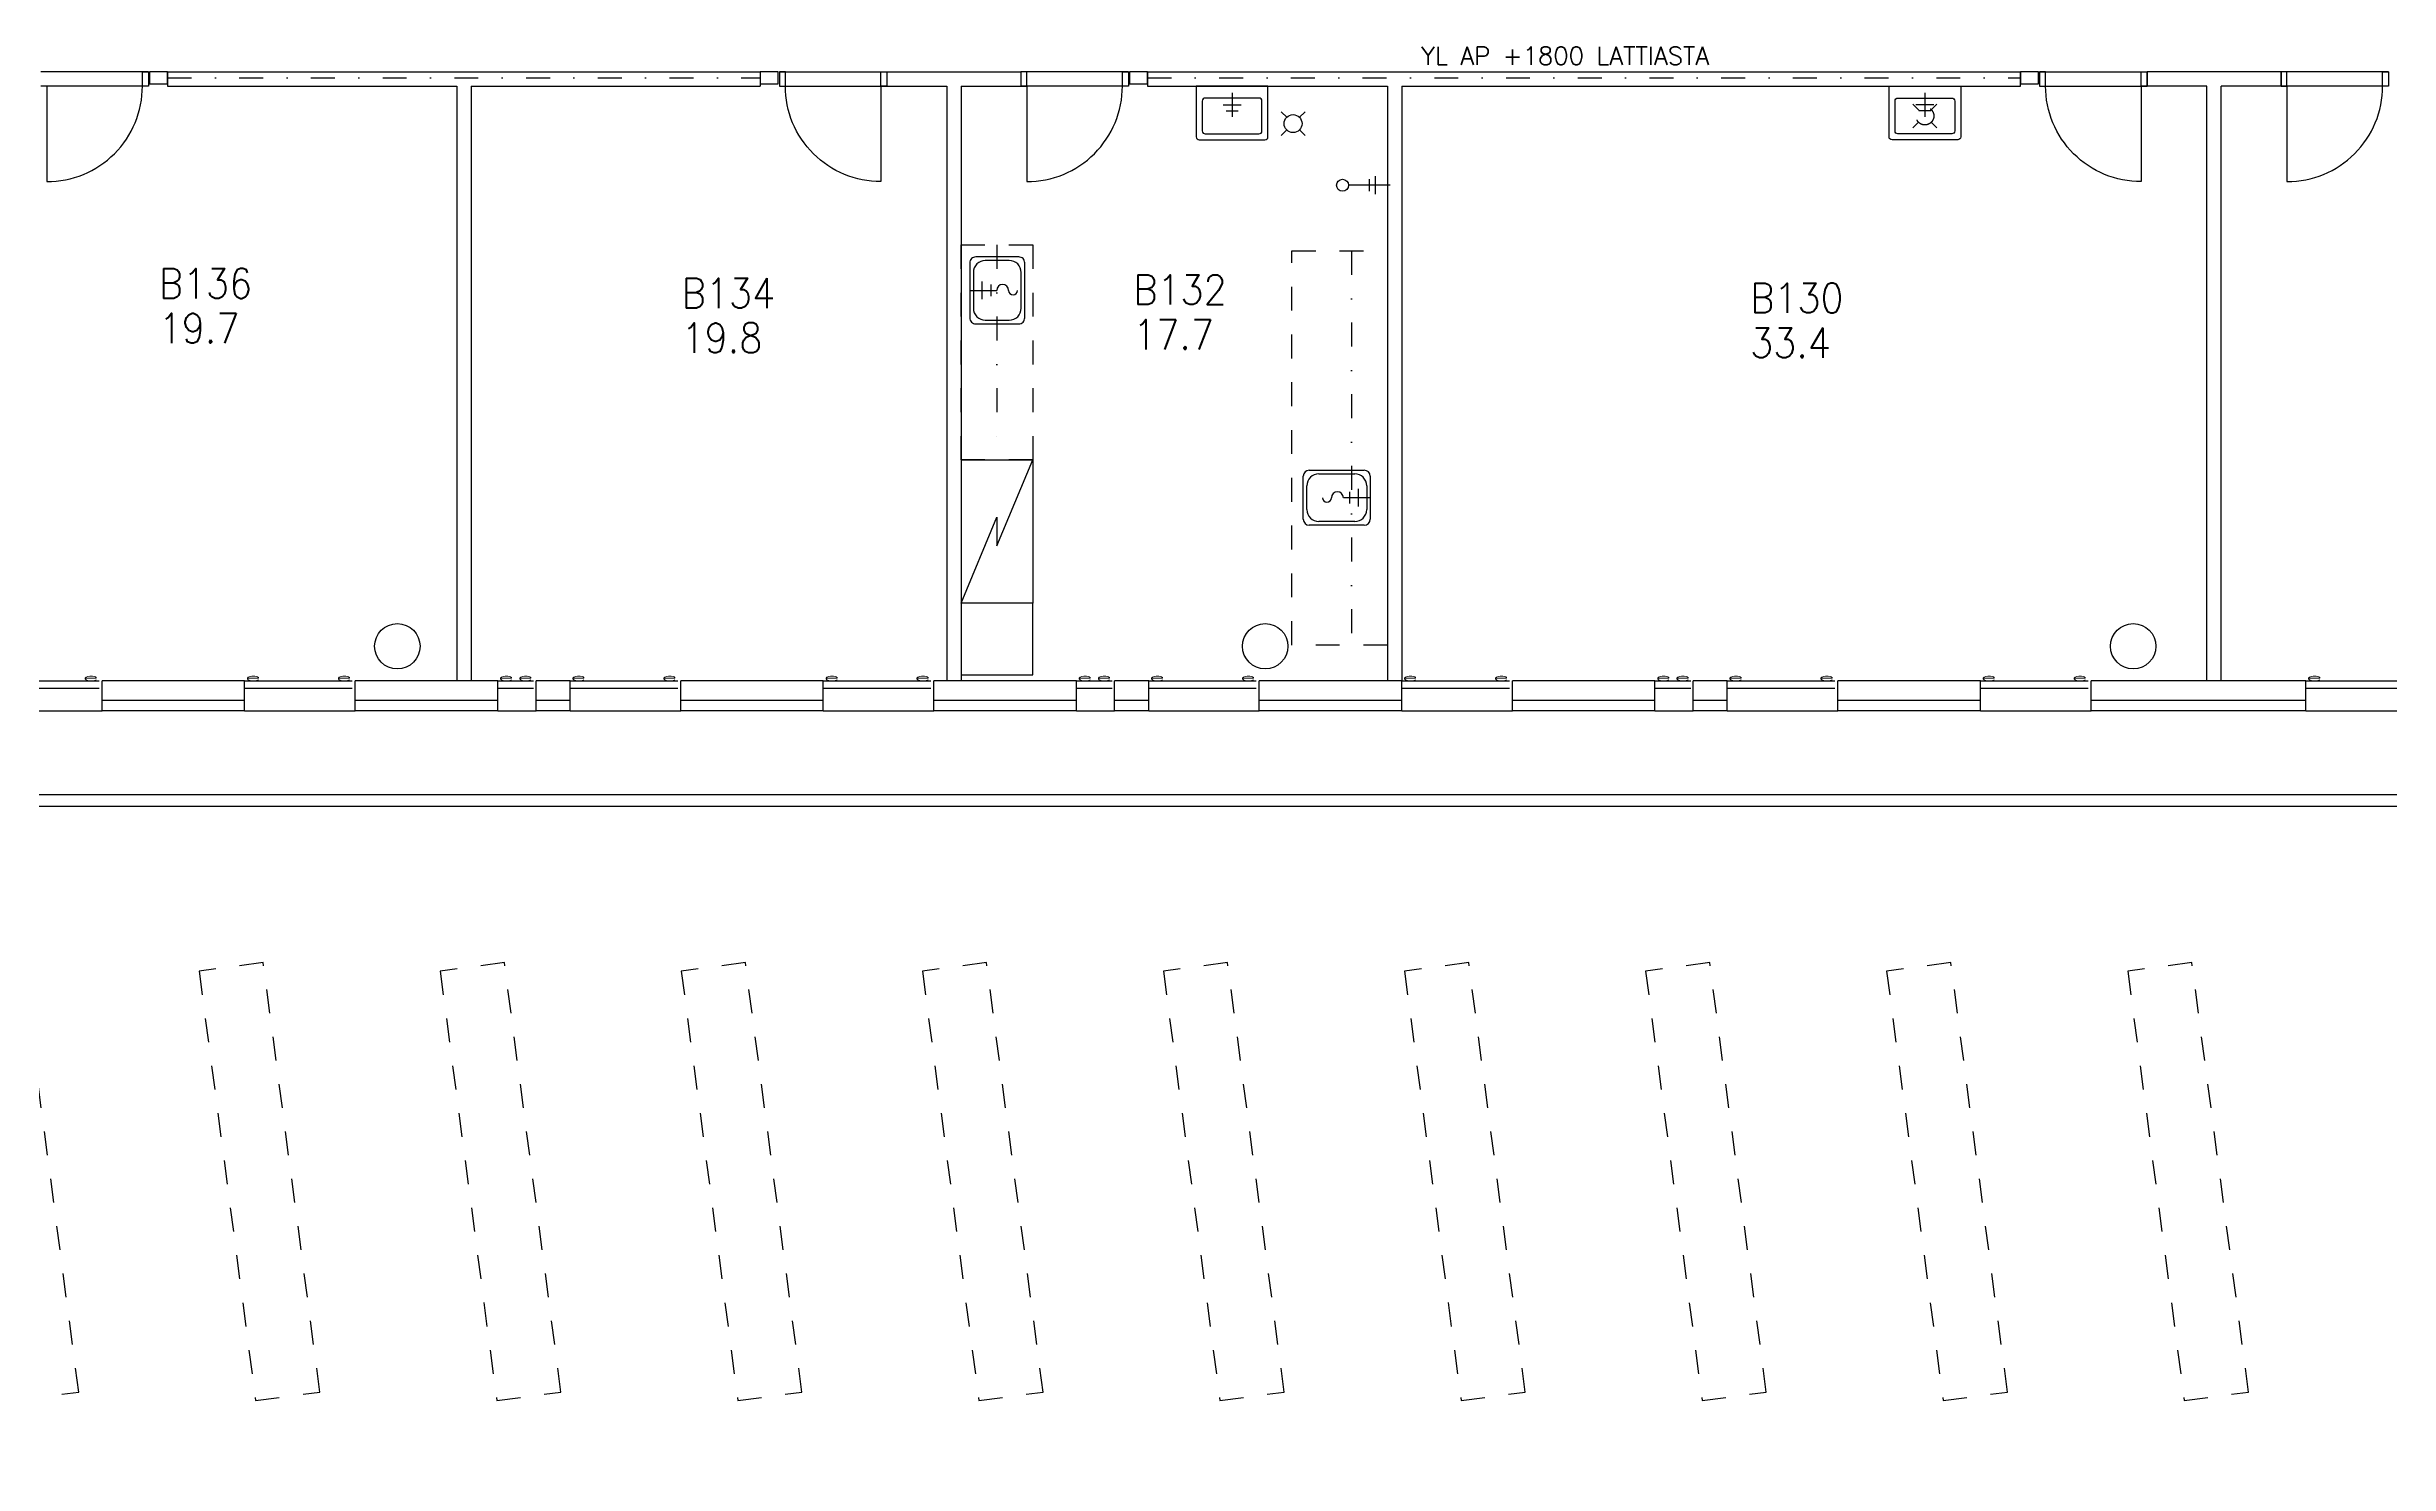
# Model space of a CAD drawing. Extents: x 8540 to 123584, y 9876 to 72527.
# Drawn here: x 26642 to 46242, y 46472 to 58339 of the extents above; entities that cross this region are included whole.
import ezdxf
from ezdxf.enums import TextEntityAlignment as Align

# ---------------------------------------------------------------- set-up
doc = ezdxf.new("R2010")
doc.units = 0
doc.header["$LTSCALE"] = 100
doc.header["$MEASUREMENT"] = 0
doc.linetypes.add('KP', pattern=[4, 2, -2])
doc.linetypes.add('PKP', pattern=[6, 2, -2, 0, -2])
doc.layers.get('0').update_dxf_attribs({"linetype": 'CONTINUOUS'})
for name, color, linetype in [('ART1100T0', 7, 'CONTINUOUS'), ('ART1100T3', 7, 'CONTINUOUS'), ('ART1100TB', 7, 'CONTINUOUS'), ('M06001', 7, 'CONTINUOUS'), ('M06037', 8, 'CONTINUOUS'), ('M06041', 8, 'CONTINUOUS'), ('M06051', 3, 'CONTINUOUS'), ('M06080', 253, 'CONTINUOUS'), ('M06081', 8, 'CONTINUOUS')]:
    doc.layers.add(name, color=color, linetype=linetype)
doc.styles.add('S', font='ROMANS.shx', dxfattribs={"width": 0.8})
doc.styles.get("Standard").update_dxf_attribs({"font": 'simplex.shx'})

# ---------------------------------------------------------------- blocks, each defined once
blk = doc.blocks.new('AIOA_SAVE1')
at = {"layer": 'M06081'}
for p, q in [((0, 0), (200, 0)), ((100, 75), (100, -75)), ((150, 50), (150, -50))]:
    blk.add_line(p, q, dxfattribs=at)
blk = doc.blocks.new('AIOA_SAPA6')
at = {"layer": 'M06081'}
for points in [[(0, 300), (425, 300, -0.414214), (450, 275), (450, -275, -0.414214), (425, -300), (0, -300)], [(100, 225, -0.414214), (125, 250), (375, 250, -0.414214), (400, 225), (400, -225, -0.414214), (375, -250), (125, -250, -0.414214), (100, -225)]]:
    blk.add_lwpolyline(points, format="xyb", close=True, dxfattribs=at)
blk.add_blockref('AIOA_SAVE1', (57, 0), dxfattribs=at)
blk = doc.blocks.new('AIOA_IKK-C')
at = {"layer": 'M06041', "linetype": 'ByBlock'}
for p, q in [((0, 0), (1000, 0)), ((0, -100), (1000, -100))]:
    blk.add_line(p, q, dxfattribs=at)
at = {"layer": 'M06037', "width": 0.9, "flags": 8}
for p in [(50, 0), (950, 0)]:
    blk.add_attdef('SARANA', text='', height=50, dxfattribs=at).set_placement(p, align=Align.MIDDLE)
at = {"layer": 'M06037', "width": 0.9}
for tag, p, flags in [('IKKKDI', (50, -700), 8), ('IKKNRO', (50, -850), 8), ('IKKYLE', (50, -1000), 9)]:
    blk.add_attdef(tag, p, '', height=125, dxfattribs=dict(at, flags=flags))
at = {"layer": 'M06041', "flags": 8}
blk.add_attdef('E', (0, 0), '', height=100, dxfattribs=at)
blk.add_attdef('E', text='', height=100, dxfattribs=at).set_placement((500, 0), align=Align.CENTER)
blk.add_attdef('E', text='', height=100, dxfattribs=at).set_placement((1000, 0), align=Align.RIGHT)
blk = doc.blocks.new('KAIVO2')
at = {"layer": 'M06081'}
for p, q in [((-50, 50), (-100, 100)), ((50, 50), (100, 100)), ((-100, -100), (-50, -50)), ((100, -100), (50, -50))]:
    blk.add_line(p, q, dxfattribs=at)
at = {"layer": 'M06081', "linetype": 'KP'}
blk.add_circle((0, 0), 75, dxfattribs=at)
blk = doc.blocks.new('AIOA_SALK1')
at = {"layer": 'M06081'}
for p, q in [((-50, 50), (-100, 100)), ((50, 50), (100, 100)), ((-100, -100), (-50, -50)), ((100, -100), (50, -50))]:
    blk.add_line(p, q, dxfattribs=at)
blk.add_circle((0, 0), 75, dxfattribs=at)
blk = doc.blocks.new('SKOM')
at = {"linetype": 'ByBlock'}
blk.add_lwpolyline([(0, 0), (0.5, 0.6), (0.5, 0.4), (1, 1)], dxfattribs=at)
blk = doc.blocks.new('ELE001')
at = {"layer": 'M06081'}
for p, q in [((0, 0), (225, 0)), ((100, 75), (100, -75)), ((175, 50), (175, -50))]:
    blk.add_line(p, q, dxfattribs=at)
for points in [[(50, -280), (410, -280, 0.4142136), (460, -230), (460, 230, 0.4142136), (410, 280), (50, 280, 0.4142136), (0, 230), (0, -230, 0.4142136)], [(130, -250), (330, -250, 0.4142136), (430, -150), (430, 150, 0.4142136), (330, 250), (130, 250, 0.4142136), (30, 150), (30, -150, 0.4142136)]]:
    blk.add_lwpolyline(points, format="xyb", close=True, dxfattribs=at)
for centre, radius, start, end in [((275, 0), 50, 0, 180), ((362.5, 0), 37.5, 180, 0)]:
    blk.add_arc(centre, radius, start, end, dxfattribs=at)
blk = doc.blocks.new('AIOA_SASU1')
at = {"layer": 'M06081'}
for p, q in [((0, 0), (350, 0)), ((125, 75), (125, -75)), ((175, 50), (175, -50))]:
    blk.add_line(p, q, dxfattribs=at)
blk.add_circle((400, 0), 50, dxfattribs=at)
blk = doc.blocks.new('AIOA_HUONE')
at = {"layer": 'ART1100T0', "width": 0.9}
blk.add_attdef('HNENUM', (56, 73), '', height=250, dxfattribs=at)
at = {"layer": 'ART1100T3', "width": 0.9}
blk.add_attdef('HNEALA', (56, -302), '', height=250, dxfattribs=at)

msp = doc.modelspace()

# ---------------------------------------------------------------- linework, layer by layer
at = {"layer": 'M06001'}
for p, q in [((27652, 58130), (32612, 58130)), ((27652, 58130), (27652, 58010)), ((32612, 58130), (32612, 58030)), ((32612, 58130), (32612, 58010)), ((33672, 58130), (34792, 58130)), ((33672, 58130), (33672, 58010)), ((34792, 58130), (34792, 58010)), ((35852, 58130), (43157, 58130)), ((35852, 58130), (35852, 58010)), ((43157, 58010), (43157, 58130)), ((45337, 58130), (44217, 58130)), ((44217, 58010), (44217, 58130)), ((45337, 58010), (45337, 58130)), ((27652, 58010), (30072, 58010)), ((30072, 58010), (30072, 53030)), ((30192, 58010), (30192, 53030)), ((30192, 58010), (32612, 58010)), ((33672, 58010), (34172, 58010)), ((34172, 58010), (34172, 53030)), ((34292, 58010), (34792, 58010)), ((34292, 58010), (34292, 53030)), ((35852, 58010), (37860, 58010)), ((37860, 58010), (37860, 53030)), ((37980, 58010), (37980, 53030)), ((37980, 58010), (43157, 58010)), ((44717, 58010), (44217, 58010)), ((44717, 53030), (44717, 58010)), ((44837, 53030), (44837, 58010)), ((45337, 58010), (44837, 58010)), ((27105, 52780), (27105, 53030)), ((28297, 53030), (27105, 53030)), ((28297, 52780), (28297, 53030)), ((29223, 52780), (29223, 53030)), ((30415, 53030), (29223, 53030)), ((30415, 52780), (30415, 53030)), ((30736, 52780), (30736, 53030)), ((31021, 53030), (30736, 53030)), ((31021, 52780), (31021, 53030)), ((33139, 53030), (31946, 53030)), ((31946, 52780), (31946, 53030)), ((33139, 52780), (33139, 53030)), ((34064, 52780), (34064, 53030)), ((35257, 53030), (34064, 53030)), ((35257, 52780), (35257, 53030)), ((35862, 53030), (35577, 53030)), ((35577, 52780), (35577, 53030)), ((35862, 52780), (35862, 53030)), ((36787, 52780), (36787, 53030)), ((37980, 53030), (36787, 53030)), ((37980, 52780), (37980, 53030)), ((38906, 52780), (38906, 53030)), ((40098, 53030), (38906, 53030)), ((40098, 52780), (40098, 53030)), ((40703, 53030), (40418, 53030)), ((40418, 52780), (40418, 53030)), ((40703, 52780), (40703, 53030)), ((41629, 52780), (41629, 53030)), ((42822, 53030), (41629, 53030)), ((42822, 52780), (42822, 53030)), ((43747, 52780), (43747, 53030)), ((45545, 53030), (43747, 53030)), ((45545, 52780), (45545, 53030)), ((28297, 52865), (27105, 52865)), ((28297, 52780), (27105, 52780)), ((30415, 52865), (29223, 52865)), ((30415, 52780), (29223, 52780)), ((31021, 52865), (30736, 52865)), ((31021, 52780), (30736, 52780)), ((33139, 52865), (31946, 52865)), ((33139, 52780), (31946, 52780)), ((35257, 52865), (34064, 52865)), ((35257, 52780), (34064, 52780)), ((35862, 52865), (35577, 52865)), ((35862, 52780), (35577, 52780)), ((37980, 52865), (36787, 52865)), ((37980, 52780), (36787, 52780)), ((40098, 52865), (38906, 52865)), ((40098, 52780), (38906, 52780)), ((40703, 52865), (40418, 52865)), ((40703, 52780), (40418, 52780)), ((42822, 52865), (41629, 52865)), ((42822, 52780), (41629, 52780)), ((45545, 52865), (43747, 52865)), ((45545, 52780), (43747, 52780))]:
    msp.add_line(p, q, dxfattribs=at)
for centre in [(29575, 53320), (36837, 53320), (44100, 53320)]:
    msp.add_circle(centre, 190, dxfattribs=at)
at = {"layer": 'M06041', "linetype": 'PKP'}
for p, q in [((27652, 58080), (32612, 58080)), ((35852, 58080), (43157, 58080))]:
    msp.add_line(p, q, dxfattribs=at)
at = {"layer": 'M06041'}
for p, q in [((26179, 52780), (27105, 52780)), ((28297, 52780), (29223, 52780)), ((30415, 52780), (30736, 52780)), ((31021, 52780), (31946, 52780)), ((33139, 52780), (34064, 52780)), ((35257, 52780), (35577, 52780)), ((35862, 52780), (36787, 52780)), ((37980, 52780), (38906, 52780)), ((40098, 52780), (40418, 52780)), ((40703, 52780), (41629, 52780)), ((42822, 52780), (43747, 52780)), ((45545, 52780), (46470, 52780))]:
    msp.add_line(p, q, dxfattribs=at)
at = {"layer": 'M06051', "linetype": 'ByBlock'}
for p, q in [((27492, 58130), (26592, 58130)), ((27442, 58010), (27442, 58130)), ((27442, 58130), (27492, 58130)), ((27492, 58130), (27492, 58010)), ((32772, 58130), (33672, 58130)), ((32822, 58130), (32772, 58130)), ((32772, 58130), (32772, 58010)), ((32822, 58010), (32822, 58130)), ((33622, 58010), (33622, 58130)), ((33622, 58130), (33672, 58130)), ((33672, 58130), (33672, 58010)), ((35692, 58130), (34792, 58130)), ((34842, 58130), (34792, 58130)), ((34792, 58130), (34792, 58010)), ((34842, 58010), (34842, 58130)), ((35642, 58010), (35642, 58130)), ((35642, 58130), (35692, 58130)), ((35692, 58130), (35692, 58010)), ((43317, 58130), (44217, 58130)), ((43367, 58130), (43317, 58130)), ((43317, 58130), (43317, 58010)), ((43367, 58010), (43367, 58130)), ((44167, 58010), (44167, 58130)), ((44167, 58130), (44217, 58130)), ((44217, 58130), (44217, 58010)), ((46237, 58130), (45337, 58130)), ((45387, 58130), (45337, 58130)), ((45337, 58130), (45337, 58010)), ((45387, 58010), (45387, 58130)), ((46187, 58010), (46187, 58130)), ((46187, 58130), (46237, 58130)), ((46237, 58130), (46237, 58010)), ((27492, 58010), (26592, 58010)), ((27492, 58010), (27442, 58010)), ((32772, 58010), (33672, 58010)), ((32772, 58010), (32822, 58010)), ((33672, 58010), (33622, 58010)), ((35692, 58010), (34792, 58010)), ((34792, 58010), (34842, 58010)), ((35692, 58010), (35642, 58010)), ((43317, 58010), (44217, 58010)), ((43317, 58010), (43367, 58010)), ((44217, 58010), (44167, 58010)), ((46237, 58010), (45337, 58010)), ((45337, 58010), (45387, 58010)), ((46237, 58010), (46187, 58010))]:
    msp.add_line(p, q, dxfattribs=at)
at = {"layer": 'M06051'}
for p, q in [((27652, 58130), (27502, 58130)), ((27502, 58130), (27502, 58030)), ((27502, 58030), (27652, 58030)), ((27652, 58030), (27652, 58130)), ((32762, 58130), (32612, 58130)), ((32612, 58130), (32612, 58030)), ((32612, 58030), (32762, 58030)), ((32762, 58030), (32762, 58130)), ((35852, 58130), (35702, 58130)), ((35702, 58130), (35702, 58030)), ((35702, 58030), (35852, 58030)), ((35852, 58030), (35852, 58130)), ((43307, 58130), (43157, 58130)), ((43157, 58130), (43157, 58030)), ((43157, 58030), (43307, 58030)), ((43307, 58030), (43307, 58130))]:
    msp.add_line(p, q, dxfattribs=at)
at = {"layer": 'M06051', "linetype": 'ByBlock'}
for points in [[(26642, 58010), (26642, 57210, 0.414214), (27442, 58010, 0.671351)], [(33622, 58010), (33622, 57210, -0.414214), (32822, 58010, -0.671351)], [(34842, 58010), (34842, 57210, 0.414214), (35642, 58010, 0.671351)], [(44167, 58010), (44167, 57210, -0.414214), (43367, 58010, -0.671351)], [(45387, 58010), (45387, 57210, 0.414214), (46187, 58010, 0.671351)]]:
    msp.add_lwpolyline(points, format="xyb", dxfattribs=at)
at = {"layer": 'M06080', "linetype": 'PKP'}
for p, q in [((34592, 56680), (34592, 54880)), ((37560, 56630), (37560, 53330))]:
    msp.add_line(p, q, dxfattribs=at)
at = {"layer": 'M06080', "linetype": 'KP'}
for points in [[(34292, 56680), (34892, 56680), (34892, 54880), (34292, 54880)], [(26909, 47076), (26436, 50671), (25899, 50600), (26372, 47005)], [(28927, 47076), (28453, 50671), (27916, 50600), (28389, 47005)], [(30944, 47076), (30471, 50671), (29933, 50600), (30407, 47005)], [(32961, 47076), (32488, 50671), (31951, 50600), (32424, 47005)], [(34978, 47076), (34505, 50671), (33968, 50600), (34441, 47005)], [(36996, 47076), (36522, 50671), (35985, 50600), (36458, 47005)], [(39013, 47076), (38540, 50671), (38002, 50600), (38476, 47005)], [(41030, 47076), (40557, 50671), (40020, 50600), (40493, 47005)], [(43048, 47076), (42574, 50671), (42037, 50600), (42510, 47005)], [(45065, 47076), (44591, 50671), (44054, 50600), (44527, 47005)]]:
    msp.add_lwpolyline(points, close=True, dxfattribs=at)
msp.add_lwpolyline([(37060, 53330), (37060, 56630), (37860, 56630), (37860, 53330), (37060, 53330)], dxfattribs=at)
at = {"layer": 'M06080'}
for points in [[(34292, 54880), (34892, 54880), (34892, 53680), (34292, 53680)], [(34292, 53080), (34892, 53080), (34892, 53680), (34292, 53680)], [(25646, 35586), (26340, 35678), (24181, 52080), (50286, 52080), (50286, 52780)], [(25659, 35487), (26453, 35591), (24295, 51980), (50386, 51980), (50386, 52780)]]:
    msp.add_lwpolyline(points, dxfattribs=at)
at = {"layer": 'M06081'}
for p, q in [((37156, 54384), (37156, 54744)), ((37206, 54794), (37666, 54794)), ((37286, 54764), (37586, 54764)), ((37716, 54744), (37716, 54384)), ((37186, 54464), (37186, 54664)), ((37716, 54564), (37491, 54564)), ((37541, 54614), (37541, 54514)), ((37616, 54639), (37616, 54489)), ((37686, 54664), (37686, 54464)), ((37666, 54334), (37206, 54334)), ((37586, 54364), (37286, 54364))]:
    msp.add_line(p, q, dxfattribs=at)
for centre, radius, start, end in [((37206, 54744), 50, 90, 180), ((37286, 54664), 100, 90, 180), ((37586, 54664), 100, 0, 90), ((37666, 54744), 50, 0, 90), ((37353, 54564), 37.5, 180, 0), ((37441, 54564), 50, 0, 180), ((37206, 54384), 50, 180, 270), ((37286, 54464), 100, 180, 270), ((37586, 54464), 100, 270, 0), ((37666, 54384), 50, 270, 0)]:
    msp.add_arc(centre, radius, start, end, dxfattribs=at)

# ---------------------------------------------------------------- block references
at = {"layer": 'ART1100TB'}
for p, values in [((27523, 56160), {'HNENUM': 'B136', 'HNEALA': '19.7'}), ((31898, 56079), {'HNENUM': 'B134', 'HNEALA': '19.8'}), ((35677, 56108), {'HNENUM': 'B132', 'HNEALA': '17.7'}), ((40839, 56038), {'HNENUM': 'B130', 'HNEALA': '33.4'})]:
    msp.add_blockref('AIOA_HUONE', p, dxfattribs=at).add_auto_attribs(values)
at = {"layer": 'M06041'}
ref = msp.add_blockref('AIOA_IKK-C', (26179, 53030), dxfattribs=dict(at, xscale=0.9, yscale=0.6, zscale=0.9))
ref.add_attrib('E', 'e', dxfattribs={"height": 60, "width": 3, "flags": 2}).set_placement((27079, 53030), align=Align.RIGHT)
ref.add_attrib('E', 'e', (26179, 53030), dxfattribs={"height": 60, "width": 3, "flags": 2})
ref.add_attrib('E', 'e', dxfattribs={"height": 0.18, "width": 4.5, "flags": 2}).set_placement((27079, 53030), align=Align.CENTER)
ref = msp.add_blockref('AIOA_IKK-C', (28297, 53030), dxfattribs=dict(at, xscale=0.9, yscale=0.6, zscale=0.9))
ref.add_attrib('E', 'e', dxfattribs={"height": 60, "width": 3, "flags": 2}).set_placement((29197, 53030), align=Align.RIGHT)
ref.add_attrib('E', 'e', (28297, 53030), dxfattribs={"height": 60, "width": 3, "flags": 2})
ref.add_attrib('E', 'e', dxfattribs={"height": 0.18, "width": 4.5, "flags": 2}).set_placement((29197, 53030), align=Align.CENTER)
ref = msp.add_blockref('AIOA_IKK-C', (30415, 53030), dxfattribs=dict(at, xscale=0.3, yscale=0.6, zscale=0.3))
ref.add_attrib('E', 'e', dxfattribs={"height": 60, "width": 3, "flags": 2}).set_placement((30715, 53030), align=Align.RIGHT)
ref.add_attrib('E', 'e', (30415, 53030), dxfattribs={"height": 60, "width": 3, "flags": 2})
ref.add_attrib('E', 'e', dxfattribs={"height": 0.18, "width": 4.5, "flags": 2}).set_placement((30715, 53030), align=Align.CENTER)
ref = msp.add_blockref('AIOA_IKK-C', (31021, 53030), dxfattribs=dict(at, xscale=0.9, yscale=0.6, zscale=0.9))
ref.add_attrib('E', 'e', dxfattribs={"height": 60, "width": 3, "flags": 2}).set_placement((31921, 53030), align=Align.RIGHT)
ref.add_attrib('E', 'e', (31021, 53030), dxfattribs={"height": 60, "width": 3, "flags": 2})
ref.add_attrib('E', 'e', dxfattribs={"height": 0.18, "width": 4.5, "flags": 2}).set_placement((31921, 53030), align=Align.CENTER)
ref = msp.add_blockref('AIOA_IKK-C', (33139, 53030), dxfattribs=dict(at, xscale=0.9, yscale=0.6, zscale=0.9))
ref.add_attrib('E', 'e', dxfattribs={"height": 60, "width": 3, "flags": 2}).set_placement((34039, 53030), align=Align.RIGHT)
ref.add_attrib('E', 'e', (33139, 53030), dxfattribs={"height": 60, "width": 3, "flags": 2})
ref.add_attrib('E', 'e', dxfattribs={"height": 0.18, "width": 4.5, "flags": 2}).set_placement((34039, 53030), align=Align.CENTER)
ref = msp.add_blockref('AIOA_IKK-C', (35257, 53030), dxfattribs=dict(at, xscale=0.3, yscale=0.6, zscale=0.3))
ref.add_attrib('E', 'e', dxfattribs={"height": 60, "width": 3, "flags": 2}).set_placement((35557, 53030), align=Align.RIGHT)
ref.add_attrib('E', 'e', (35257, 53030), dxfattribs={"height": 60, "width": 3, "flags": 2})
ref.add_attrib('E', 'e', dxfattribs={"height": 0.18, "width": 4.5, "flags": 2}).set_placement((35557, 53030), align=Align.CENTER)
ref = msp.add_blockref('AIOA_IKK-C', (35862, 53030), dxfattribs=dict(at, xscale=0.9, yscale=0.6, zscale=0.9))
ref.add_attrib('E', 'e', dxfattribs={"height": 60, "width": 3, "flags": 2}).set_placement((36762, 53030), align=Align.RIGHT)
ref.add_attrib('E', 'e', (35862, 53030), dxfattribs={"height": 60, "width": 3, "flags": 2})
ref.add_attrib('E', 'e', dxfattribs={"height": 0.18, "width": 4.5, "flags": 2}).set_placement((36762, 53030), align=Align.CENTER)
ref = msp.add_blockref('AIOA_IKK-C', (37980, 53030), dxfattribs=dict(at, xscale=0.9, yscale=0.6, zscale=0.9))
ref.add_attrib('E', 'e', dxfattribs={"height": 60, "width": 3, "flags": 2}).set_placement((38880, 53030), align=Align.RIGHT)
ref.add_attrib('E', 'e', (37980, 53030), dxfattribs={"height": 60, "width": 3, "flags": 2})
ref.add_attrib('E', 'e', dxfattribs={"height": 0.18, "width": 4.5, "flags": 2}).set_placement((38880, 53030), align=Align.CENTER)
ref = msp.add_blockref('AIOA_IKK-C', (40098, 53030), dxfattribs=dict(at, xscale=0.3, yscale=0.6, zscale=0.3))
ref.add_attrib('E', 'e', dxfattribs={"height": 60, "width": 3, "flags": 2}).set_placement((40398, 53030), align=Align.RIGHT)
ref.add_attrib('E', 'e', (40098, 53030), dxfattribs={"height": 60, "width": 3, "flags": 2})
ref.add_attrib('E', 'e', dxfattribs={"height": 0.18, "width": 4.5, "flags": 2}).set_placement((40398, 53030), align=Align.CENTER)
ref = msp.add_blockref('AIOA_IKK-C', (40703, 53030), dxfattribs=dict(at, xscale=0.9, yscale=0.6, zscale=0.9))
ref.add_attrib('E', 'e', dxfattribs={"height": 60, "width": 3, "flags": 2}).set_placement((41603, 53030), align=Align.RIGHT)
ref.add_attrib('E', 'e', (40703, 53030), dxfattribs={"height": 60, "width": 3, "flags": 2})
ref.add_attrib('E', 'e', dxfattribs={"height": 0.18, "width": 4.5, "flags": 2}).set_placement((41603, 53030), align=Align.CENTER)
ref = msp.add_blockref('AIOA_IKK-C', (42822, 53030), dxfattribs=dict(at, xscale=0.9, yscale=0.6, zscale=0.9))
ref.add_attrib('E', 'e', dxfattribs={"height": 60, "width": 3, "flags": 2}).set_placement((43722, 53030), align=Align.RIGHT)
ref.add_attrib('E', 'e', (42822, 53030), dxfattribs={"height": 60, "width": 3, "flags": 2})
ref.add_attrib('E', 'e', dxfattribs={"height": 0.18, "width": 4.5, "flags": 2}).set_placement((43722, 53030), align=Align.CENTER)
ref = msp.add_blockref('AIOA_IKK-C', (45545, 53030), dxfattribs=dict(at, xscale=0.9, yscale=0.6, zscale=0.9))
ref.add_attrib('E', 'e', dxfattribs={"height": 60, "width": 3, "flags": 2}).set_placement((46445, 53030), align=Align.RIGHT)
ref.add_attrib('E', 'e', (45545, 53030), dxfattribs={"height": 60, "width": 3, "flags": 2})
ref.add_attrib('E', 'e', dxfattribs={"height": 0.18, "width": 4.5, "flags": 2}).set_placement((46445, 53030), align=Align.CENTER)
at = {"layer": 'M06080', "xscale": 600, "yscale": 1199.999999999993, "zscale": 600}
msp.add_blockref('SKOM', (34292, 53680), dxfattribs=at)
at = {"layer": 'M06081', "xscale": -1, "rotation": 90}
msp.add_blockref('AIOA_SAPA6', (36560, 58010), dxfattribs=at)
at = {"layer": 'M06081'}
for name, p, rotation in [('AIOA_SAPA6', (42357, 58010), 270), ('AIOA_SASU1', (37884, 57180), 180)]:
    msp.add_blockref(name, p, dxfattribs=dict(at, rotation=rotation))
for name, p in [('KAIVO2', (42357, 57760)), ('AIOA_SALK1', (37070, 57696)), ('ELE001', (34365, 56300))]:
    msp.add_blockref(name, p, dxfattribs=at)

# ---------------------------------------------------------------- texts
at = {"layer": 'M06041', "style": 'S'}
msp.add_text('YL AP +1800 LATTIASTA', height=150, dxfattribs=at).set_placement((38142, 58189))

doc.saveas('drawing.dxf')
